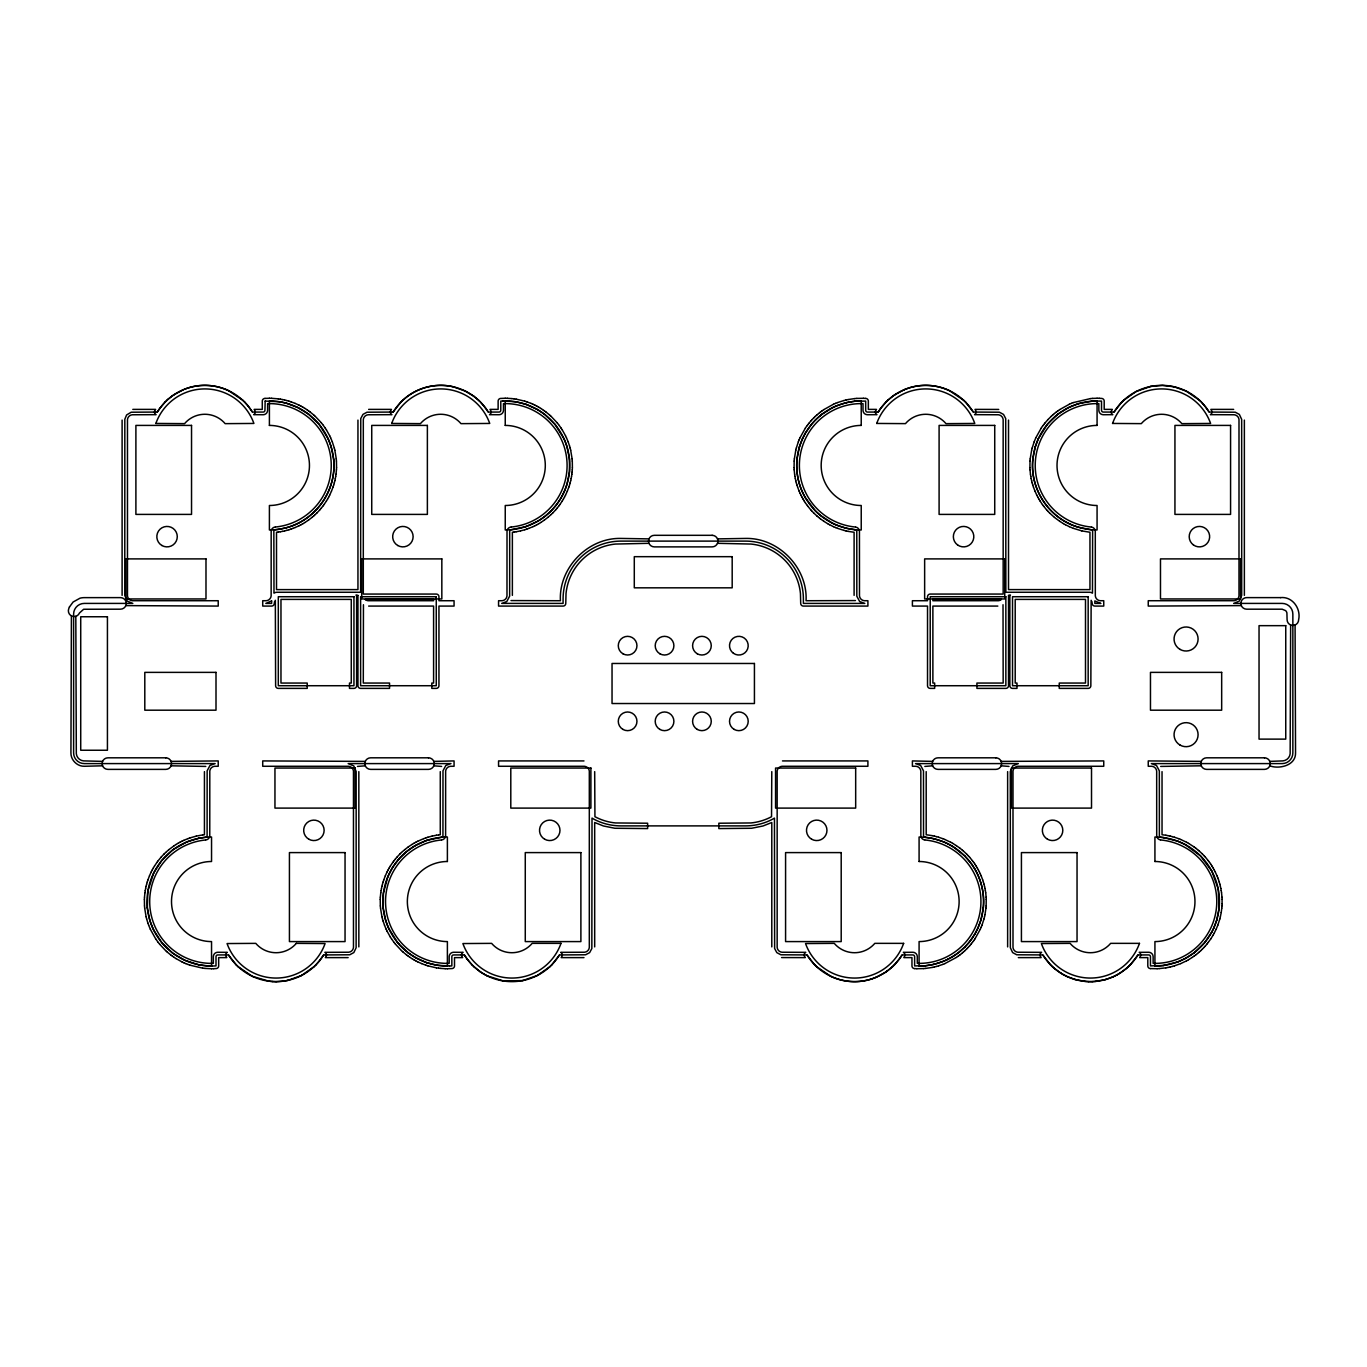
<?xml version="1.0" encoding="UTF-8"?>
<svg xmlns="http://www.w3.org/2000/svg" width="1367" height="1367" viewBox="0 0 1367 1367"><rect width="100%" height="100%" fill="white"/><g stroke="black" fill="none" stroke-linecap="round" stroke-linejoin="round"><path stroke-width="1.5" d="M144.389 899.401L144.492 905.877M336.555 467.599L336.453 461.123M380.231 899.401L380.334 905.877M572.397 467.599L572.295 461.123M1222.081 903.69L1222.081 899.401M144.389 899.281L144.492 897.213M336.453 469.787L336.555 467.719M380.231 899.281L380.334 897.213M572.295 469.787L572.397 467.719M794.176 461.123L794.073 467.599M986.137 905.877L986.239 899.401M1008.521 595.551L1008.521 685.721A2.666 2.666 0 0 1 1005.856 688.387L976.927 688.387L976.927 683.056L1003.173 683.056L1003.019 604.727M1030.017 461.123L1029.915 467.599M1221.978 905.877L1222.081 903.792M144.509 897.094L144.919 892.822M336.436 469.906L336.026 474.178M380.351 897.094L380.761 892.822M572.124 471.991L572.277 469.906M794.193 461.004L794.347 458.936M797.012 459.141C795.697 472.452 798.636 486.139 805.351 497.708M983.283 907.859C984.616 894.548 981.66 880.861 974.961 869.292M985.949 908.064L986.12 905.996M1030.034 461.004L1030.205 458.936M1032.854 459.141C1029.385 488.873 1049.548 519.033 1078.324 527.201M1219.125 907.859L1218.202 888.977L1211.828 871.138M1221.79 908.064L1221.961 905.996M571.867 474.178L572.107 472.093M794.364 458.816L795.782 450.256M797.012 459.124L799.473 446.736M1030.205 458.816L1031.624 450.256M1032.854 459.124L1035.315 446.736M983.283 907.876L980.822 920.264M985.949 908.184L984.992 914.591M1219.125 907.876L1216.664 920.264M1221.79 908.184L1221.227 912.438M144.936 892.719L145.244 890.652M335.701 476.348L336.009 474.281M380.778 892.719L381.085 890.652M571.543 476.348L571.85 474.281M145.261 890.532L145.637 888.499M335.308 478.501L335.684 476.468M381.103 890.532L381.478 888.499M571.15 478.501L571.526 476.468M1221.209 912.541L1220.372 916.744M145.654 888.379L146.098 886.346M334.847 480.654L335.291 478.621M381.496 888.379L381.94 886.346M570.688 480.654L571.133 478.621M984.53 916.744L984.975 914.711M146.132 886.226L146.628 884.21M334.317 482.79L334.83 480.774M381.974 886.226L382.47 884.21M570.159 482.79L570.671 480.774M795.799 450.136L796.312 448.12M1031.641 450.136L1032.153 448.12M984.001 918.88L984.496 916.864M1219.842 918.88L1220.338 916.864M146.662 884.09L147.243 882.091M333.719 484.909L334.283 482.91M382.504 884.09L383.085 882.091M566.997 484.174L569.458 471.803L569.458 459.141M569.561 484.909L570.124 482.91M796.346 448.017L798.328 441.849M1032.188 448.017L1034.17 441.849M983.967 918.983L981.984 925.151M1219.808 918.983L1217.826 925.151M147.26 881.988L147.909 880.006M333.035 486.994L333.685 485.012M383.119 881.988L383.751 880.006M566.348 486.191L566.98 484.208M568.894 486.994L569.526 485.012M799.49 446.719L802.446 438.841M1035.332 446.719L1038.288 438.841M980.822 920.281L977.849 928.159M1216.664 920.281L1213.691 928.159M147.944 879.887L149.447 875.888M333.001 487.113L331.498 491.112M383.785 879.887L385.289 875.888M566.331 486.208L564.861 490.138M568.843 487.113L567.339 491.112M387.784 876.862L383.426 893.112L383.187 907.859M798.362 441.729L799.131 439.798M1034.204 441.729L1035.844 437.782M981.181 927.202L981.95 925.271M1217.792 925.271L1216.152 929.218M149.499 875.769L151.259 871.873M331.446 491.231L329.686 495.127M385.34 875.769L387.1 871.873M387.784 876.845L392.585 867.481L398.874 859.006M564.844 490.155C559.479 503.176 549.722 514.317 537.521 521.323M567.288 491.231L565.528 495.127M799.182 439.696L800.003 437.782M980.31 929.218L981.13 927.304M125.832 605.615L218.224 606.077L218.224 600.728L132.257 600.711A5.331 5.331 0 0 1 127.473 595.909L127.473 419.549A5.331 5.331 0 0 1 132.257 414.765L156.094 414.662A2.888 2.888 0 0 1 154.915 410.527L155.633 409.382L132.804 409.382M102.576 761.385L83.507 760.889A8.014 8.014 0 0 1 76.313 753.695L75.817 616.329M171.114 765.81L205.785 766.426M275.331 600.267L275.621 685.721A2.666 2.666 0 0 0 278.304 688.387L307.216 688.387L307.216 683.056L280.97 683.056L280.97 599.395L351.268 599.395L351.268 683.056L349.491 683.056L349.491 688.387L353.95 688.387A2.666 2.666 0 0 0 356.616 685.721L356.616 596.73A2.666 2.666 0 0 0 356.018 595.038L357.949 595.363M153.668 873.017L147.892 891.011L147.346 907.859M365.297 761.385L262.72 760.923L262.72 766.272L348.688 766.289A5.331 5.331 0 0 1 353.472 771.091L353.472 947.451A5.331 5.331 0 0 1 348.688 952.235L324.868 952.338A2.888 2.888 0 0 1 326.047 956.473L325.329 957.618L348.141 957.618M433.817 765.81L441.626 766.426M648.966 538.888L620.943 538.427C587.93 537.59 558.659 567.783 560.419 600.728L511.019 600.574M717.504 543.314L750.944 544.049A55.176 55.176 0 0 1 800.447 593.551L800.703 603.411A2.666 2.666 0 0 0 803.386 606.077L867.908 606.077L867.908 600.728L864.269 600.711A5.331 5.331 0 0 1 859.484 595.909L859.45 531.455A4.443 4.443 0 0 0 855.674 527.064M800.054 437.679L805.334 428.179M802.463 438.807L805.351 433.202M1035.896 437.679L1041.176 428.179M1038.305 438.807L1047.19 424.539M932.653 761.385L912.404 760.923L912.404 766.272L916.044 766.289A5.331 5.331 0 0 1 920.828 771.091L920.862 835.664A4.443 4.443 0 0 0 924.639 839.936M1001.174 765.81L1008.983 766.426M977.849 928.193L974.961 933.798M980.259 929.321L974.979 938.821M1201.268 761.385L1148.246 760.923L1148.246 766.272L1151.885 766.289A5.331 5.331 0 0 1 1156.67 771.091L1156.704 835.664A4.443 4.443 0 0 0 1160.48 839.936M1269.806 765.81C1278.504 769.296 1295.899 765.913 1295.54 752.909L1295.079 624.992M1213.691 928.193L1211.828 931.952M1216.1 929.321L1214.204 933.165M328.678 497.075L329.635 495.23M151.31 871.77L152.267 869.925M153.685 873L161.665 860.629L172.259 850.359M564.52 497.075L565.477 495.23M387.151 871.77L388.108 869.925M327.619 499.006L328.627 497.178M152.318 869.822L153.326 867.994M563.46 499.006L564.468 497.178M388.16 869.822L389.168 867.994M1211.811 931.969L1204.805 942.461M1213.144 935.096L1214.152 933.268M326.491 500.886L327.567 499.109M153.394 867.891L154.454 866.114M562.333 500.886L563.409 499.109M389.236 867.891L390.296 866.114M805.351 433.185L811.349 424.539M974.944 933.815L971.527 939.112M1213.076 935.182L1210.82 938.821M326.423 500.988L324.047 504.543M154.522 866.012L156.897 862.457M562.264 500.988L559.889 504.543M390.364 866.012L392.739 862.457M805.385 428.076L806.581 426.367M1041.244 428.076L1042.423 426.367M973.731 940.633L974.91 938.924M1210.752 938.924L1208.257 942.393M159.666 408.596L157.889 411.228A1.777 1.777 0 0 1 156.385 412.065L131.181 412.219L126.618 414.953L124.824 419.242L124.773 595.414L127.165 601.087L132.804 603.411L84.293 603.411A10.68 10.68 0 0 0 73.613 614.091L73.613 752.909A10.68 10.68 0 0 0 84.293 763.589L215.132 763.589L209.988 765.452L207.152 770.783L207.101 835.545A1.777 1.777 0 0 1 205.46 837.305L198.984 838.261M880.536 408.596L878.759 411.228A1.777 1.777 0 0 1 877.255 412.065L867.464 412.065A1.777 1.777 0 0 1 865.687 410.271L865.67 401.095L854.922 401.249M899.776 958.404L901.554 955.772A1.777 1.777 0 0 1 903.057 954.935L912.848 954.935A1.777 1.777 0 0 1 914.626 956.729L914.626 965.905L925.391 965.751M159.666 408.579L164.894 402.308M880.536 408.579L885.782 402.308M899.759 958.421L894.531 964.692M322.749 506.32L323.979 504.645M274.613 601.463L274.289 603.411A2.666 2.666 0 0 1 271.623 606.077L262.72 606.077L262.72 600.728L266.36 600.711A5.331 5.331 0 0 0 271.144 595.909L271.179 531.336A4.443 4.443 0 0 1 275.126 527.047M156.966 862.355L158.213 860.68M558.59 506.32L559.821 504.645M392.807 862.355L394.055 860.68M806.65 426.265L807.88 424.607M1042.491 426.265L1043.722 424.607M971.51 939.146L968.964 942.461M972.415 942.393L973.663 940.735M319.639 960.591L323.073 955.772A1.777 1.777 0 0 1 324.577 954.935L349.764 954.781L353.848 952.56L356.121 947.758L356.172 771.586L353.797 765.913L348.175 763.606L450.973 763.589L445.847 765.452L442.993 770.783L442.942 835.545A1.777 1.777 0 0 1 441.302 837.305L426.675 840.432M321.382 508.046L322.663 506.405M158.282 860.595L160.998 857.28M557.223 508.046L558.505 506.405M394.123 860.595L395.422 858.954M807.965 424.505L809.247 422.881M1043.807 424.505L1045.089 422.881M971.048 944.119L972.347 942.495M1206.89 944.119L1208.189 942.495M319.639 960.608L316.05 964.692M319.946 509.72L321.296 508.131M555.805 509.72L557.138 508.131M395.49 858.869L396.84 857.28M809.332 422.779L810.665 421.19M811.366 424.505L815.586 419.84M1045.174 422.779L1047.993 419.566M1047.207 424.505L1057.785 414.269M968.947 942.495L964.709 947.16M969.63 945.81L970.98 944.221M1204.788 942.495L1194.211 952.731M1205.472 945.81L1206.822 944.221M319.878 509.806L316.956 512.933M161.067 857.194L164.006 854.067M555.72 509.806L552.798 512.933M396.908 857.194L399.848 854.067M398.891 858.989L406.443 851.675L415.124 845.677M810.751 421.104L812.152 419.566M968.161 947.434L969.562 945.896M1204.002 947.434L1205.404 945.896M400.736 402.308L393.73 411.228A1.777 1.777 0 0 1 392.226 412.065L367.022 412.219L363.007 414.372L360.768 418.541L360.615 592.27L276.971 592.27A5.331 5.331 0 0 0 273.998 593.175L273.844 531.455A1.777 1.777 0 0 1 275.485 529.695L279.893 529.114M551.892 964.692L558.915 955.772A1.777 1.777 0 0 1 560.419 954.935L585.606 954.781L589.638 952.628L591.843 948.544L592.014 818.081L593.671 819.072A57.841 57.841 0 0 0 620.943 825.89L745.528 825.89A57.841 57.841 0 0 0 772.799 819.072L774.457 818.081L774.628 948.544L776.832 952.628L780.865 954.781L806.052 954.935A1.777 1.777 0 0 1 807.555 955.772L814.578 964.692M1121.623 402.308L1114.601 411.228A1.777 1.777 0 0 1 1113.097 412.065L1103.306 412.065A1.777 1.777 0 0 1 1101.529 410.271L1101.512 401.095L1092.865 401.078M1130.372 964.692L1137.395 955.772A1.777 1.777 0 0 1 1138.899 954.935L1148.69 954.935A1.777 1.777 0 0 1 1150.467 956.729L1150.467 965.905L1163.334 965.512M812.22 419.481L813.673 417.994M1048.062 419.481L1051.103 416.457M966.623 949.006L968.075 947.519M1202.464 949.006L1203.917 947.519M164.911 402.291L166.842 400.394M400.753 402.291L402.684 400.394M316.033 964.709L314.102 966.606M885.782 402.291L887.73 400.394M551.875 964.709L549.944 966.606M1121.623 402.291L1123.571 400.394M894.514 964.709L892.583 966.606M1130.355 964.709L1128.424 966.606M315.367 514.453L316.871 513.018M164.074 853.982L165.578 852.547M551.209 514.453L552.712 513.018M813.758 417.909L815.262 416.457M815.621 419.823L820.285 415.585M399.916 853.982L401.42 852.547M964.692 947.177L958.37 952.731M965.051 950.543L966.554 949.091M1200.892 950.543L1202.396 949.091M166.859 400.377L168.192 399.164M402.701 400.377C415.927 387.801 435.595 382.538 453.348 386.81M887.73 400.377L893.352 395.781M314.085 966.623L301.492 975.491M1123.571 400.377L1136.182 391.509L1150.741 386.434M549.927 966.623L537.334 975.491L522.775 980.566M892.566 966.623L886.961 971.219M1128.407 966.623L1126.391 968.434M313.744 515.94L315.281 514.539M165.663 852.461L168.876 849.642M551.123 514.539L547.911 517.358M815.347 416.371L816.885 414.97M401.505 852.461L404.717 849.642M1051.189 416.371L1052.727 414.97M963.427 952.03L964.965 950.629M1199.269 952.03L1200.807 950.629M168.209 399.164L172.464 395.781M312.069 517.358L313.658 516.008M816.97 414.902L818.56 413.552M1052.812 414.902L1054.401 413.552M961.753 953.448L963.342 952.098M1197.595 953.448L1199.184 952.098M1126.374 968.434L1119.778 973.253M311.984 517.427L308.583 520.041M547.825 517.427L544.425 520.041M168.961 849.573L174.173 845.712M818.645 413.483L820.285 412.185M820.303 415.568L821.943 414.269M404.82 849.573L408.203 846.959M1054.487 413.483L1056.127 412.185M960.027 954.815L961.65 953.517M1195.869 954.815L1197.509 953.517M172.276 850.342L173.951 849.112M820.371 412.116L822.045 410.869M821.96 414.252L832.674 407.588M1056.213 412.116L1057.887 410.869M1057.802 414.252L1068.516 407.588L1078.324 403.709M958.352 952.748L953.158 956.336M958.267 956.131L959.942 954.884M1194.194 952.748L1185.343 958.438M1194.109 956.131L1195.783 954.884M172.481 395.764L173.968 394.738M893.352 395.764L894.838 394.738M886.944 971.236L885.457 972.262M308.498 520.109L304.926 522.484M544.339 520.109L540.768 522.484M173.985 849.095L186.852 841.935L198.95 838.261M822.131 410.801L823.857 409.622M408.306 846.891L411.86 844.516M1057.973 410.801L1059.698 409.622M956.456 957.378L958.164 956.199M1192.297 957.378L1194.006 956.199M173.985 394.738L183.588 389.595M894.855 394.738L904.458 389.595M885.457 972.262L875.854 977.405M823.942 409.553L833.443 404.273M174.275 845.643L176.018 844.516M1059.784 409.553L1069.284 404.273M956.353 957.447L944.836 963.598M1192.195 957.447L1188.572 959.702M1119.761 973.253L1117.42 974.637M303.047 523.612L304.824 522.553M538.888 523.612L540.666 522.553M176.121 844.447L177.898 843.388M411.963 844.447L413.74 843.388M953.141 956.336L947.621 959.412M301.116 524.689L302.944 523.681M537.487 521.34L525.987 526.551M536.975 524.689L538.786 523.681M178 843.319L179.829 842.311M413.842 843.319L415.671 842.311M415.141 845.66L426.641 840.449M1186.641 960.779L1188.47 959.754M1117.403 974.637L1113.353 976.687M299.168 525.697L301.013 524.74M535.01 525.697L536.872 524.74M179.931 842.26L181.777 841.303M415.773 842.26L417.618 841.303M1185.326 958.455L1177.653 961.924M1186.539 960.83L1180.695 963.598M301.475 975.491L287.822 980.378M299.065 525.748L295.169 527.508M533.027 526.637L534.907 525.748M832.708 407.588L836.519 405.845M181.879 841.252L183.759 840.363M417.721 841.252L423.667 838.672M947.604 959.412L943.777 961.155M1113.353 976.687L1105.681 979.507M532.925 526.688L528.961 528.328M833.545 404.222L835.459 403.402M1069.387 404.222L1071.301 403.402M183.879 840.312L187.826 838.672M904.476 389.595L908.73 388.023M875.837 977.405L871.582 978.977M293.119 528.328L295.05 527.559M835.562 403.35L837.51 402.599M836.553 405.845L846.566 402.616M1071.42 403.35L1073.351 402.599M943.76 961.155L933.746 964.384M942.803 964.401L944.734 963.65M1180.575 963.65L1174.475 965.82M184.442 389.253L186.989 388.313M291.051 529.063L293.016 528.363M837.612 402.547L843.781 400.565M526.893 529.063L528.858 528.363M1073.454 402.547L1090.422 398.6M187.928 838.637L189.893 837.937M423.787 838.637L425.735 837.937M942.683 964.453L938.633 965.82M1177.636 961.941L1163.351 965.512M288.967 529.747L290.949 529.097M525.97 526.568L511.326 529.695A1.777 1.777 0 0 0 509.686 531.455L509.652 596.132L506.798 601.548L501.706 603.394L563.084 603.411L563.084 598.951A57.841 57.841 0 0 1 620.943 541.11L745.528 541.11A57.841 57.841 0 0 1 803.386 598.951L803.386 603.411L864.815 603.411L859.672 601.548L856.819 596.217L856.784 531.455A1.777 1.777 0 0 0 855.144 529.695L854.922 529.678M524.808 529.747L526.791 529.097M190.013 837.903L196.233 836.126M425.855 837.903L427.837 837.253M187.86 388.023C201.154 383.7 216.037 384.691 228.648 390.689M908.747 388.023C922.024 383.7 936.925 384.691 949.535 390.689M871.565 978.977C858.288 983.3 843.388 982.309 830.777 976.311M286.113 527.782C315.88 520.417 337.205 489.608 333.616 459.141M286.848 530.345L288.847 529.781M524.689 529.781L520.554 530.874M1078.358 403.709L1092.831 401.078M427.939 837.219L432.075 836.126M936.532 966.435L938.531 965.854M1172.373 966.435L1174.373 965.854M1105.664 979.507L1095.856 981.369M286.079 527.782L279.927 529.114M284.712 530.874L286.728 530.379M843.9 400.531L845.917 400.035M934.396 966.965L936.412 966.469M1170.237 966.965L1172.254 966.469M846.036 400.001L848.07 399.574M846.6 402.616L854.888 401.249M282.559 531.353L284.592 530.909M520.434 530.909L516.248 531.746M196.352 836.091L202.726 834.929M432.194 836.091L436.398 835.254M933.712 964.384L925.408 965.751M932.243 967.426L934.276 966.999M1168.084 967.426L1170.118 966.999M287.805 980.395L283.345 981.164M1150.758 386.434L1162.497 385.374L1174.219 386.81M522.758 980.566L503.757 981.045M848.172 399.54L854.58 398.6M280.406 531.746L282.456 531.37M932.123 967.46L925.715 968.4M1165.914 967.836L1167.965 967.46M278.219 532.071L280.286 531.763M514.077 532.071L516.128 531.763M436.5 835.237L438.568 834.929M1165.812 967.853L1159.37 968.588M265.164 401.078L264.942 410.271A1.777 1.777 0 0 1 263.165 412.065L253.373 412.065A1.777 1.777 0 0 1 251.87 411.228L247.871 405.709M283.328 981.164L276.083 981.643M278.116 532.088L276.51 532.259L276.51 589.621L357.949 589.604L357.949 420.096M513.958 532.088L512.369 532.259L512.369 595.363M202.846 834.912L204.435 834.741L204.435 771.637M438.687 834.912L440.277 834.741L440.277 771.637M264.942 398.412L264.651 398.446A2.666 2.666 0 0 0 262.276 400.958L262.276 409.382L254.125 409.382L254.843 410.527A2.888 2.888 0 0 1 253.664 414.662L263.301 414.731A4.443 4.443 0 0 0 267.607 410.408L267.624 403.641L269.402 403.607A61.857 61.857 0 0 1 331.173 462.422A61.857 61.857 0 0 1 275.468 527.013M1095.838 981.369L1092.216 981.609M854.7 398.583L856.784 398.412M1090.541 398.583L1092.626 398.412M923.528 968.588L925.613 968.417M265.061 398.412L269.333 398.258M265.198 401.078L279.893 401.795M503.107 400.975L500.8 401.095L500.783 410.271A1.777 1.777 0 0 1 499.006 412.065L489.215 412.065A1.777 1.777 0 0 1 487.711 411.228L485.405 407.862M856.887 398.412L863.363 398.293M1092.729 398.412L1097.017 398.258M213.799 968.69L216.345 968.554A2.666 2.666 0 0 0 218.669 966.042L218.669 957.618L226.819 957.618L226.102 956.473A2.888 2.888 0 0 1 227.281 952.338L217.643 952.269A4.443 4.443 0 0 0 213.337 956.592L213.337 963.359L211.543 963.393A61.857 61.857 0 0 1 149.772 904.578A61.857 61.857 0 0 1 205.494 839.987M449.521 966.025L451.845 965.905L451.845 956.729A1.777 1.777 0 0 1 453.622 954.935L463.413 954.935A1.777 1.777 0 0 1 464.917 955.772L467.241 959.138M923.409 968.588L916.932 968.707M1157.183 968.69L1159.25 968.588M1092.216 981.609L1088.576 981.609M505.175 398.258L500.493 398.446A2.666 2.666 0 0 0 498.135 400.958L498.118 409.382L489.967 409.382L490.685 410.527A2.888 2.888 0 0 1 489.506 414.662L499.143 414.731A4.443 4.443 0 0 0 503.466 410.408L503.466 403.641L505.243 403.607A61.857 61.857 0 0 1 567.015 462.422A61.857 61.857 0 0 1 511.309 527.013M503.141 400.975L515.735 401.795L525.97 404.359M211.56 966.059L216.003 965.905L216.003 956.729A1.777 1.777 0 0 1 217.78 954.935L227.571 954.935A1.777 1.777 0 0 1 229.075 955.772L236.098 964.692M211.612 968.742L213.696 968.707M449.487 966.025L436.893 965.205L426.675 962.641M447.453 968.742L452.187 968.554A2.666 2.666 0 0 0 454.51 966.042L454.51 957.618L462.661 957.618L461.943 956.473A2.888 2.888 0 0 1 463.123 952.338L453.485 952.269A4.443 4.443 0 0 0 449.179 956.592L449.179 963.359L447.385 963.393A61.857 61.857 0 0 1 385.614 904.578A61.857 61.857 0 0 1 441.336 839.987M1157.063 968.707L1150.587 968.588M368.646 409.382L391.475 409.382L390.757 410.527A2.888 2.888 0 0 0 391.936 414.662L368.099 414.765A5.331 5.331 0 0 0 363.314 419.549L363.297 594.064L436.261 594.064A2.666 2.666 0 0 1 438.944 596.73L438.944 600.728L454.066 600.728L454.066 606.077L438.944 606.077L438.944 685.721A2.666 2.666 0 0 1 436.261 688.387L431.818 688.387L431.818 683.056L433.595 683.056L433.595 606.077L368.646 606.077M1233.666 409.382L1210.837 409.382L1211.555 410.527A2.888 2.888 0 0 1 1210.376 414.662L1234.213 414.765A5.331 5.331 0 0 1 1238.998 419.549L1238.998 595.909A5.331 5.331 0 0 1 1234.213 600.711L1148.246 600.728L1148.246 606.077L1241.321 605.615M997.825 606.077L932.875 606.077L932.875 683.056L934.652 683.056L934.652 688.387L930.209 688.387A2.666 2.666 0 0 1 927.527 685.721L927.527 606.077L912.404 606.077L912.404 600.728L927.527 600.728L927.527 596.73A2.666 2.666 0 0 1 930.209 594.064L1003.173 594.064L1003.156 419.549A5.331 5.331 0 0 0 998.371 414.765L974.534 414.662A2.888 2.888 0 0 0 975.713 410.527L974.996 409.382L998.713 409.434M583.982 760.923L498.562 760.923L498.562 766.272L584.529 766.289A5.331 5.331 0 0 1 589.314 771.091L589.314 947.451A5.331 5.331 0 0 1 584.529 952.235L560.709 952.338A2.888 2.888 0 0 1 561.888 956.473L561.171 957.618L583.982 957.618M782.488 760.923L867.908 760.923L867.908 766.272L781.941 766.289A5.331 5.331 0 0 0 777.157 771.091L777.157 947.451A5.331 5.331 0 0 0 781.941 952.235L805.761 952.338A2.888 2.888 0 0 0 804.582 956.473L805.3 957.618L781.599 957.566M296.366 943.367L325.09 943.555A52.066 52.066 0 0 1 227.059 943.555L255.783 943.367A26.639 26.639 0 0 0 296.331 943.35M1018.33 957.618L1041.141 957.618L1040.424 956.473A2.888 2.888 0 0 1 1041.603 952.338L1017.783 952.235A5.331 5.331 0 0 1 1012.998 947.451L1012.998 771.091A5.331 5.331 0 0 1 1017.783 766.289L1103.75 766.272L1103.75 760.923L1001.174 761.385M276.066 981.643L272.443 981.523M1097.137 398.258L1099.205 398.293M505.294 398.258L507.379 398.293M269.453 398.258L271.537 398.293M445.249 968.707L447.334 968.742M209.459 966.025L211.543 966.059L211.543 941.59A40.053 40.053 0 0 1 171.507 901.537A40.053 40.053 0 0 1 211.543 861.5L211.543 837.014A64.522 64.522 0 0 0 147.021 901.537A64.522 64.522 0 0 0 211.543 966.059M211.492 968.742L205.016 968.417M1088.576 981.609L1084.954 981.369M1099.324 398.31L1101.87 398.446A2.666 2.666 0 0 1 1104.194 400.958L1104.194 409.382L1112.345 409.382L1111.627 410.527A2.888 2.888 0 0 0 1112.806 414.662L1103.306 414.731A4.443 4.443 0 0 1 1098.863 410.408L1098.846 403.641L1097.069 403.607A61.857 61.857 0 0 0 1035.297 462.422A61.857 61.857 0 0 0 1091.003 527.013M863.483 398.31L865.567 398.412M507.499 398.31L511.771 398.583M271.657 398.31L278.116 398.839M914.745 968.588L916.813 968.69M445.129 968.69L440.858 968.417M209.424 966.025L198.984 964.829M272.426 981.523L268.821 981.164M865.687 398.412L866.029 398.446A2.666 2.666 0 0 1 868.335 400.958L868.353 409.382L876.503 409.382L875.786 410.527A2.888 2.888 0 0 0 876.965 414.662L867.464 414.731A4.443 4.443 0 0 1 863.004 410.408L863.004 403.641L861.227 403.607A61.857 61.857 0 0 0 799.456 462.422A61.857 61.857 0 0 0 855.161 527.013M925.391 837.322L925.169 837.305A1.777 1.777 0 0 1 923.528 835.545L923.494 770.868L920.623 765.452L915.531 763.606L1018.33 763.589L1012.674 765.913L1010.298 771.586L1010.35 947.758L1012.622 952.56L1016.706 954.781L1041.893 954.935A1.777 1.777 0 0 1 1043.397 955.772L1050.42 964.692M1150.467 968.588L1150.296 968.571A2.666 2.666 0 0 1 1147.802 966.042L1147.802 957.618L1139.651 957.618L1140.368 956.473A2.888 2.888 0 0 0 1139.189 952.338L1148.827 952.269A4.443 4.443 0 0 1 1153.133 956.592L1153.133 963.359L1154.927 963.393A61.857 61.857 0 0 0 1216.698 904.578A61.857 61.857 0 0 0 1160.976 839.987M914.626 968.588L914.284 968.554A2.666 2.666 0 0 1 911.96 966.042L911.96 957.618L903.809 957.618L904.527 956.473A2.888 2.888 0 0 0 903.348 952.338L912.985 952.269A4.443 4.443 0 0 1 917.291 956.592L917.291 963.359L919.085 963.393A61.857 61.857 0 0 0 980.857 904.578A61.857 61.857 0 0 0 925.134 839.987M1084.937 981.369L1075.128 979.507M511.89 398.6L513.958 398.839M854.888 529.661L846.6 528.294M1163.334 837.578L1161.01 837.305A1.777 1.777 0 0 1 1159.37 835.545L1159.336 770.868L1156.482 765.452L1151.339 763.589L1282.178 763.589A10.68 10.68 0 0 0 1292.857 752.909L1292.857 614.091A10.68 10.68 0 0 0 1282.178 603.411L1233.666 603.411L1239.305 601.087L1241.697 595.414L1241.663 419.327L1239.373 414.44L1235.29 412.219L1210.085 412.065A1.777 1.777 0 0 1 1208.582 411.228L1206.275 407.862M925.408 837.339L933.712 838.706M438.687 968.161L440.755 968.4M202.846 968.161L204.913 968.4M268.803 981.164L252.297 976.311L238.063 966.623M514.077 398.839L516.128 399.147M278.219 398.839L280.286 399.147M1165.812 835.237L1162.035 834.741L1162.035 771.637M1163.351 837.578L1177.636 841.149M436.5 967.853L438.568 968.161M202.726 968.161L190.013 965.187M503.74 981.045L487.318 975.901M516.248 399.164L524.689 401.146M280.406 399.164L282.456 399.54M279.927 401.795L286.079 403.128M848.172 531.37L854.102 532.259L854.102 595.363M1165.914 835.254L1167.965 835.63M932.123 835.63L926.194 834.741L926.194 771.637M436.398 967.836L427.939 965.854M1081.878 530.909L1089.96 532.259L1089.96 589.621L1008.521 589.604L1008.521 420.096M282.559 399.574L284.592 400.001M846.036 530.909L848.07 531.353M1168.084 835.647L1170.118 836.091M932.243 835.647L934.276 836.091M198.95 964.829L184.938 960.317L173.985 953.995M1174.236 386.81L1186.197 391.099M453.348 386.81L465.31 391.099M1081.758 530.874L1073.454 528.363M846.566 528.294L836.553 525.082M843.9 530.379L845.917 530.874M284.712 400.035L286.728 400.531M1170.237 836.126L1172.254 836.621M934.396 836.126L936.412 836.621M933.746 838.706L943.76 841.918M1078.358 527.201L1090.986 529.695A1.777 1.777 0 0 1 1092.626 531.455L1092.472 593.175A5.331 5.331 0 0 0 1089.499 592.27L1005.856 592.27L1005.702 418.541L1003.532 414.44L999.448 412.219L974.244 412.065A1.777 1.777 0 0 1 972.74 411.228L965.734 402.308M843.781 530.345L837.612 528.363M286.848 400.565L288.847 401.146M286.113 403.128L297.921 407.588L308.669 414.252M1172.373 836.655L1174.373 837.219M936.532 836.655L938.531 837.219M1075.111 979.507L1067.439 976.687M524.808 401.18L526.791 401.813M288.967 401.18L290.949 401.813M1174.475 837.253L1178.542 838.637M938.633 837.253L942.683 838.637M425.855 965.187L427.837 965.82M526.893 401.847L530.909 403.35M525.987 404.359L537.487 409.57M291.051 401.847L295.05 403.35M426.641 962.641L415.141 957.43M425.735 965.153L421.737 963.65M187.928 964.453L189.893 965.153M1073.351 528.328L1069.387 526.688M835.562 527.559L837.51 528.328M1178.644 838.672L1180.575 839.441M1177.653 841.166L1185.326 844.635M942.803 838.672L944.734 839.441M185.895 963.65L187.826 964.401M836.519 525.065L832.708 523.339M833.545 526.688L835.459 527.508M531.011 403.402L532.925 404.222M295.169 403.402L299.065 405.162M1180.695 839.492L1186.539 842.26M944.836 839.492L950.697 842.26M943.777 841.935L947.604 843.661M421.634 963.598L417.721 961.838M183.879 962.778L185.775 963.598M1067.439 976.687L1063.389 974.637M1290.653 624.992L1290.158 753.695A8.014 8.014 0 0 1 1282.964 760.889L1269.806 761.385M1069.284 526.637L1065.457 524.74M833.443 526.637L829.598 524.74M533.027 404.273L534.907 405.162M181.879 961.838L183.759 962.727M949.535 390.706L963.769 400.377M228.665 390.706L242.899 400.377M830.76 976.294L816.543 966.623M1186.197 391.099L1199.611 400.377M465.327 391.099L473.853 396.293M487.301 975.901L484.106 974.193M832.674 523.322L820.303 515.342M535.01 405.213L536.872 406.17M299.168 405.213L301.013 406.17M947.621 843.678L953.141 846.737M415.773 960.83L417.618 961.787M181.777 961.787L176.121 958.626M1063.526 523.681L1065.354 524.689M827.684 523.681L829.496 524.689M536.975 406.221L538.786 407.246M1186.641 842.311L1188.47 843.319M1185.343 844.652L1200.534 855.913L1211.811 871.121M301.116 406.221L302.944 407.246M950.8 842.311L952.628 843.319M413.842 959.754L415.671 960.779M1063.372 974.637L1061.031 973.253M484.106 974.193L480.261 971.766M1063.423 523.612L1059.784 521.357M827.582 523.612L823.942 521.357M538.888 407.298L540.666 408.374M537.521 409.587L544.51 414.252M1188.572 843.388L1194.006 846.891M303.047 407.298L304.824 408.374M952.731 843.388L956.353 845.643M363.451 604.727L363.297 683.056L389.544 683.056L389.544 688.387L360.615 688.387A2.666 2.666 0 0 1 357.949 685.721L357.949 595.551M415.124 957.413L408.118 952.748M411.963 958.626L413.74 959.702M71.409 615.885L70.93 752.909C70.759 760.052 77.15 766.443 84.293 766.272L102.576 765.81M1061.014 973.253L1054.418 968.434M540.768 408.425L542.528 409.553M304.926 408.425L306.686 409.553M953.158 846.754L964.692 855.913M410.117 957.447L411.86 958.575M174.275 957.447L176.018 958.575M1059.698 521.288L1054.487 517.427M823.857 521.288L820.371 518.794M542.614 409.622L544.339 410.801M956.456 845.712L959.942 848.206M306.772 409.622L308.498 410.801M408.306 956.199L410.015 957.378M172.464 956.199L174.173 957.378M480.261 971.749L473.905 966.623M1194.109 846.959L1195.783 848.206M544.425 410.869L546.099 412.116M308.583 410.869L310.258 412.116M406.529 954.884L408.203 956.131M172.276 952.748L173.951 953.978M170.687 954.884L172.362 956.131M473.853 396.31L478.74 400.377M818.645 517.427L820.285 518.725M1195.869 848.275L1197.509 849.573M546.185 412.185L549.5 414.902M544.527 414.269L555.105 424.505M960.027 848.275L961.65 849.573M310.343 412.185L313.658 414.902M308.686 414.269L319.263 424.505M408.101 952.731L398.891 944.101M406.443 954.815L403.128 952.098M172.259 952.731L161.682 942.495M170.602 954.815L167.287 952.098M1054.401 517.358L1049.6 513.018M820.285 515.325L815.621 511.087M816.97 516.008L818.56 517.358M1197.595 849.642L1199.184 850.992M961.753 849.642L963.342 850.992M1054.401 968.434L1052.385 966.623M1199.269 851.06L1202.396 853.982M816.885 515.94L813.758 513.018M549.585 414.97L551.123 416.371M963.427 851.06L966.554 853.982M313.744 414.97L315.281 416.371M401.505 950.629L403.043 952.03M165.663 950.629L167.201 952.03M1199.628 400.394L1200.927 401.642M963.786 400.394L965.717 402.291M478.74 400.394L480.039 401.642M1052.368 966.606L1050.437 964.709M242.899 400.394L244.847 402.291M816.526 966.606L814.595 964.709M473.888 966.606L471.957 964.709M238.046 966.606L236.115 964.709M551.209 416.457L557.138 422.779M315.367 416.457L321.296 422.779M401.42 950.543L395.49 944.221M165.578 950.543L159.649 944.221M1048.062 511.429L1049.514 512.933M1202.464 854.067L1203.917 855.571M815.586 511.07L805.351 497.725M812.22 511.429L813.673 512.933M966.623 854.067L968.075 855.571M964.709 855.93L971.51 863.944M1201.576 402.308L1206.275 407.844M480.688 402.308L485.388 407.844M244.847 402.308L247.871 405.691M471.94 964.692L467.241 959.156M1046.592 509.806L1047.993 511.343M1204.002 855.657L1205.404 857.194M810.751 509.806L812.152 511.343M968.161 855.657L969.562 857.194M1046.524 509.72L1043.807 506.405M1205.472 857.28L1208.189 860.595M810.665 509.72L807.965 506.405M969.63 857.28L972.347 860.595M397.524 942.495L398.874 944.067M557.223 422.881L558.505 424.505M555.122 424.539L564.007 438.807M321.382 422.881L322.663 424.505M319.28 424.539L328.165 438.807M397.507 942.461L388.621 928.193M394.123 942.495L395.422 944.119M161.665 942.461L153.685 930.09M158.282 942.495L159.58 944.119M1042.491 504.645L1043.722 506.32M1091.857 601.463L1092.182 603.411A2.666 2.666 0 0 0 1094.847 606.077L1103.75 606.077L1103.75 600.728L1100.11 600.711A5.331 5.331 0 0 1 1095.326 595.909L1095.292 531.455A4.443 4.443 0 0 0 1091.515 527.064M1208.257 860.68L1209.505 862.355M806.65 504.645L807.88 506.32M972.415 860.68L973.663 862.355M558.59 424.607L561.085 428.076M322.749 424.607L325.226 428.076M394.055 942.393L391.56 938.924M158.213 942.393L155.718 938.924M1042.423 504.543L1040.048 500.988M1209.573 862.457L1210.752 864.166M805.385 502.834L806.581 504.543M973.731 862.457L974.91 864.166M971.527 863.978L974.944 869.275M1210.82 864.269L1211.948 866.012M804.206 500.988L805.334 502.731M974.979 864.269L976.106 866.012M561.136 428.179L562.264 429.921M325.295 428.179L326.423 429.921M390.364 937.078L391.492 938.821M155.65 938.821L150.37 929.321M1038.903 499.109L1039.979 500.886M1160.686 766.426L1201.268 765.81M1212.016 866.114L1213.076 867.891M803.061 499.109L804.138 500.886M855.452 600.574L806.052 600.728C807.812 567.783 778.541 537.59 745.528 538.427L717.504 538.888M924.844 766.426L932.653 765.81M976.175 866.114L977.234 867.891M562.333 430.024L565.477 435.68M326.491 430.024L329.635 435.68M357.488 766.426L365.297 765.81M390.296 936.976L387.151 931.32M1037.843 497.178L1038.852 499.006M1213.144 867.994L1214.152 869.822M802.002 497.178L803.01 499.006M977.302 867.994L978.311 869.822M1036.835 495.23L1037.792 497.075M1214.204 869.925L1215.16 871.77M800.994 495.23L801.951 497.075M978.362 869.925L979.319 871.77M1091.139 600.267L1090.849 685.721A2.666 2.666 0 0 1 1088.166 688.387L1059.254 688.387L1059.254 683.056L1085.501 683.056L1085.501 599.395L1015.203 599.395L1015.203 683.056L1016.98 683.056L1016.98 688.387L1012.52 688.387A2.666 2.666 0 0 1 1009.854 685.721L1009.854 596.73A2.666 2.666 0 0 1 1010.452 595.038L1008.521 595.363M1215.212 871.873L1216.972 875.769M1036.784 495.127L1035.024 491.231M979.37 871.873L980.259 873.752M800.054 493.248L800.942 495.127M648.966 543.314L615.526 544.049A55.176 55.176 0 0 0 566.023 593.551L565.767 603.411A2.666 2.666 0 0 1 563.084 606.077L498.562 606.077L498.562 600.728L502.202 600.711A5.331 5.331 0 0 0 506.986 595.909L507.02 531.336A4.443 4.443 0 0 1 510.968 527.047M565.528 435.783L566.416 437.679M329.686 435.783L330.575 437.679M433.817 761.385L454.066 760.923L454.066 766.272L450.427 766.289A5.331 5.331 0 0 0 445.642 771.091L445.608 835.545A4.443 4.443 0 0 1 441.661 839.953M386.212 929.321L387.1 931.217M171.114 761.385L218.224 760.923L218.224 766.272L214.585 766.289A5.331 5.331 0 0 0 209.8 771.091L209.766 835.545A4.443 4.443 0 0 1 205.819 839.953M152.779 928.193L153.668 930.073M980.31 873.872L981.13 875.769M799.182 491.231L800.003 493.128M566.468 437.782L568.108 441.729M564.024 438.841L564.844 440.755M330.626 437.782L332.266 441.729M328.183 438.841L331.139 446.719M387.784 926.245L388.621 928.159M386.16 929.218L384.52 925.271M152.779 928.159L149.806 920.281M150.319 929.218L148.678 925.271M1217.023 875.888L1217.792 877.819M1034.973 491.112L1033.469 487.113M981.181 875.888L982.685 879.887M799.131 491.112L797.627 487.113M564.861 440.772L566.331 444.702M387.784 926.228L385.648 920.281M1217.826 877.922L1218.527 879.887M568.142 441.849L569.526 445.898M332.301 441.849L334.283 448.017M384.486 925.151L383.119 921.102M147.944 923.203L148.644 925.151M1218.561 880.006L1219.21 881.988M1032.786 485.012L1033.435 486.994M982.719 880.006L983.351 881.988M796.944 485.012L797.576 486.994M566.348 444.736L566.98 446.719M147.909 923.084L146.662 918.983M1219.227 882.091L1219.808 884.09M1032.188 482.91L1032.751 484.909M983.386 882.091L983.967 884.09M796.346 482.91L796.91 484.909M569.561 446.001L570.124 448.017M566.997 446.736L569.458 459.124M331.139 446.736L333.616 459.124M385.648 920.264L383.187 907.876M382.504 918.983L383.085 920.999M149.806 920.264L147.346 907.876M1219.842 884.21L1220.338 886.226M1031.641 480.774L1032.153 482.79M984.001 884.21L984.496 886.226M795.799 480.774L796.312 482.79M570.159 448.12L570.671 450.136M334.317 448.12L334.83 450.136M381.974 916.864L382.47 918.88M146.132 916.864L146.628 918.88M1220.372 886.346L1220.816 888.379M1031.179 478.621L1031.624 480.654M984.53 886.346L984.975 888.379M795.338 478.621L795.782 480.654M570.688 450.256L572.107 458.816M334.847 450.256L336.265 458.816M381.94 916.744L380.522 908.184M146.098 916.744L144.68 908.184M1220.834 888.499L1221.209 890.532M1030.786 476.468L1031.162 478.501M984.992 888.499L985.368 890.532M794.945 476.468L795.321 478.501M1221.227 890.652L1221.534 892.719M1030.462 474.281L1030.769 476.348M985.385 890.652L985.692 892.719M794.62 474.281L794.928 476.348M1221.551 892.822L1221.961 897.094M1030.445 474.178L1030.034 469.906M985.71 892.822L986.12 897.094M794.603 474.178L794.193 469.906M572.124 458.936L572.277 461.004M380.351 905.996L380.522 908.064M336.265 458.936L336.436 461.004M144.509 905.996L144.68 908.064M1221.978 897.213L1222.081 899.281M1029.915 467.719L1030.017 469.787M986.137 897.213L986.239 899.281M794.073 467.719L794.176 469.787M1244.363 420.096L1244.363 595.363M1007.633 771.637L1007.633 946.904M771.791 771.637L771.535 816.714A55.176 55.176 0 0 1 750.944 822.951L718.837 823.224L718.837 828.573L751.594 828.265L762.974 825.993L771.791 822.507L771.791 946.904M594.679 771.637L594.935 816.714A55.176 55.176 0 0 0 615.526 822.951L647.633 823.224L647.633 828.573L614.877 828.265L603.496 825.993L594.679 822.507L594.679 946.904M358.837 771.637L358.837 946.904M122.107 420.096L122.107 595.363M902.066 954.935A55.62 55.62 0 0 1 807.043 954.935M1137.908 954.935A55.62 55.62 0 0 1 1042.884 954.935M878.246 412.065A55.62 55.62 0 0 1 973.27 412.065M1114.088 412.065A55.62 55.62 0 0 1 1209.111 412.065M559.428 954.935A55.62 55.62 0 0 1 464.404 954.935M323.586 954.935A55.62 55.62 0 0 1 228.562 954.935M393.2 412.065A55.62 55.62 0 0 1 488.224 412.065M157.359 412.065A55.62 55.62 0 0 1 252.382 412.065M155.855 423.445L184.579 423.633A26.639 26.639 0 0 1 225.145 423.65L253.903 423.445A52.066 52.066 0 0 0 155.855 423.445M391.697 423.445L420.421 423.633A26.639 26.639 0 0 1 460.987 423.65L489.745 423.445A52.066 52.066 0 0 0 391.697 423.445M561 943.367L560.931 943.555A52.066 52.066 0 0 1 462.9 943.555L491.624 943.367A26.639 26.639 0 0 0 532.173 943.35L561 943.367M876.725 423.445L905.467 423.633A26.639 26.639 0 0 1 946.015 423.65L974.774 423.445A52.066 52.066 0 0 0 876.725 423.445M903.638 943.367L903.57 943.555A52.066 52.066 0 0 1 805.539 943.555L834.263 943.367A26.639 26.639 0 0 0 874.812 943.35L903.638 943.367M1112.567 423.445L1141.308 423.633A26.639 26.639 0 0 1 1181.857 423.65L1210.615 423.445A52.066 52.066 0 0 0 1112.567 423.445M1139.48 943.367L1139.412 943.555A52.066 52.066 0 0 1 1041.381 943.555L1070.105 943.367A26.639 26.639 0 0 0 1110.653 943.35L1139.48 943.367M69.444 606.982L68.794 608.571A5.793 5.793 0 0 0 71.921 616.124A5.793 5.793 0 0 0 79.474 612.997L83.643 609.255L120.484 609.186A5.793 5.793 0 0 0 126.277 603.411A5.793 5.793 0 0 0 120.484 597.618L84.19 597.635A17.617 17.617 0 0 0 79.987 598.199L73.117 602.01L69.444 606.982M271.623 600.916L265.813 603.411L271.623 603.411L271.623 600.916M1001.362 599.395L1001.225 599.515A5.331 5.331 0 0 1 998.371 600.711L932.875 600.728L932.875 599.395L1001.362 599.395M191.534 425.41L135.897 425.41L135.897 514.402L191.534 514.402L191.534 425.41M427.375 425.41L371.739 425.41L371.739 514.402L427.375 514.402L427.375 425.41M994.732 425.41L939.095 425.41L939.095 514.402L994.732 514.402L994.732 425.41M1230.573 425.41L1174.937 425.41L1174.937 514.402L1230.573 514.402L1230.573 425.41M712.156 535.317L654.315 535.317A5.793 5.793 0 0 0 648.522 541.11A5.793 5.793 0 0 0 654.315 546.885L712.156 546.885A5.793 5.793 0 0 0 717.948 541.11A5.793 5.793 0 0 0 712.156 535.317M732.182 556.677L634.288 556.677L634.288 587.827L732.182 587.827L732.182 556.677M205.99 558.898L125.884 558.898L125.884 598.951L205.99 598.951L205.99 558.898M441.831 558.898L361.725 558.898L361.725 598.951L441.831 598.951L441.831 558.898M1004.745 558.898L924.639 558.898L924.639 598.951L1004.745 598.951L1004.745 558.898M1240.587 558.898L1160.48 558.898L1160.48 598.951L1240.587 598.951L1240.587 558.898M353.95 596.73L278.304 596.73L278.304 685.721L353.95 685.721L353.95 596.73M436.261 596.73L360.615 596.73L360.615 685.721L436.261 685.721L436.261 596.73M1005.856 596.73L930.209 596.73L930.209 685.721L1005.856 685.721L1005.856 596.73M1088.166 596.73L1012.52 596.73L1012.52 685.721L1088.166 685.721L1088.166 596.73M1280.589 597.618L1246.67 597.618A5.793 5.793 0 0 0 1240.877 603.411A5.793 5.793 0 0 0 1246.67 609.186L1282.178 609.204L1285.629 610.639A4.87 4.87 0 0 1 1286.911 612.98L1287.082 619.644A5.793 5.793 0 0 0 1292.857 625.437A5.793 5.793 0 0 0 1298.65 619.644C1301.076 608.588 1292.43 596.302 1280.589 597.618M433.595 599.395L365.245 599.515A5.331 5.331 0 0 0 368.099 600.711L433.595 600.728L433.595 599.395M1100.657 603.411L1094.847 603.411L1094.847 600.916L1100.657 603.411M107.429 616.756L80.721 616.756L80.721 750.244L107.429 750.244L107.429 616.756M1285.749 625.659L1259.041 625.659L1259.041 739.12L1285.749 739.12L1285.749 625.659M754.43 663.473L612.04 663.473L612.04 703.527L754.43 703.527L754.43 663.473M216.003 672.376L144.799 672.376L144.799 710.191L216.003 710.191L216.003 672.376M1221.671 672.376L1150.467 672.376L1150.467 710.191L1221.671 710.191L1221.671 672.376M165.766 757.814L107.908 757.814A5.793 5.793 0 0 0 102.132 763.589A5.793 5.793 0 0 0 107.908 769.382L165.766 769.382A5.793 5.793 0 0 0 171.541 763.589A5.793 5.793 0 0 0 165.766 757.814M428.486 757.814L370.628 757.814A5.793 5.793 0 0 0 364.852 763.589A5.793 5.793 0 0 0 370.628 769.382L428.486 769.382A5.793 5.793 0 0 0 434.262 763.589A5.793 5.793 0 0 0 428.486 757.814M995.842 757.814L937.984 757.814A5.793 5.793 0 0 0 932.209 763.589A5.793 5.793 0 0 0 937.984 769.382L995.842 769.382A5.793 5.793 0 0 0 1001.618 763.589A5.793 5.793 0 0 0 995.842 757.814M1264.475 757.814L1206.617 757.814A5.793 5.793 0 0 0 1200.841 763.589A5.793 5.793 0 0 0 1206.617 769.382L1264.475 769.382A5.793 5.793 0 0 0 1270.251 763.589A5.793 5.793 0 0 0 1264.475 757.814M355.061 768.049L274.955 768.049L274.955 808.102L355.061 808.102L355.061 768.049M590.903 768.049L510.797 768.049L510.797 808.102L590.903 808.102L590.903 768.049M855.674 768.049L775.567 768.049L775.567 808.102L855.674 808.102L855.674 768.049M1091.515 768.049L1011.409 768.049L1011.409 808.102L1091.515 808.102L1091.515 768.049M345.048 852.598L289.428 852.598L289.428 941.59L345.048 941.59L345.048 852.598M580.89 852.598L525.27 852.598L525.27 941.59L580.89 941.59L580.89 852.598M841.201 852.598L785.581 852.598L785.581 941.59L841.201 941.59L841.201 852.598M1077.042 852.598L1021.422 852.598L1021.422 941.59L1077.042 941.59L1077.042 852.598M1154.927 861.5L1154.927 837.014A64.522 64.522 0 0 1 1219.449 901.537A64.522 64.522 0 0 1 1154.927 966.059L1154.927 941.59A40.053 40.053 0 0 0 1194.963 901.537A40.053 40.053 0 0 0 1154.927 861.5M1097.069 425.41L1097.069 400.941A64.522 64.522 0 0 0 1032.546 465.463A64.522 64.522 0 0 0 1097.069 529.986L1097.069 505.5A40.053 40.053 0 0 1 1057.016 465.463A40.053 40.053 0 0 1 1097.069 425.41M919.085 861.5L919.085 837.014A64.522 64.522 0 0 1 983.608 901.537A64.522 64.522 0 0 1 919.085 966.059L919.085 941.59A40.053 40.053 0 0 0 959.121 901.537A40.053 40.053 0 0 0 919.085 861.5M861.227 425.41L861.227 400.941A64.522 64.522 0 0 0 796.705 465.463A64.522 64.522 0 0 0 861.227 529.986L861.227 505.5A40.053 40.053 0 0 1 821.174 465.463A40.053 40.053 0 0 1 861.227 425.41M505.243 425.41L505.243 400.941A64.522 64.522 0 0 1 569.766 465.463A64.522 64.522 0 0 1 505.243 529.986L505.243 505.5A40.053 40.053 0 0 0 545.296 465.463A40.053 40.053 0 0 0 505.243 425.41M447.385 861.5L447.385 837.014A64.522 64.522 0 0 0 382.863 901.537A64.522 64.522 0 0 0 447.385 966.059L447.385 941.59A40.053 40.053 0 0 1 407.349 901.537A40.053 40.053 0 0 1 447.385 861.5M269.402 425.41L269.402 400.941A64.522 64.522 0 0 1 333.924 465.463A64.522 64.522 0 0 1 269.402 529.986L269.402 505.5A40.053 40.053 0 0 0 309.455 465.463A40.053 40.053 0 0 0 269.402 425.41M1180.063 745.083A12.013 12.013 0 0 0 1198.09 734.677A12.013 12.013 0 0 0 1180.063 724.271A12.013 12.013 0 0 0 1180.063 745.083M1180.063 649.41A12.013 12.013 0 0 0 1198.09 639.004A12.013 12.013 0 0 0 1180.063 628.598A12.013 12.013 0 0 0 1180.063 649.41M733.413 653.272A9.347 9.347 0 0 0 748.159 646.591A9.347 9.347 0 0 0 735.002 637.159A9.347 9.347 0 0 0 733.413 653.272M734.182 729.414A9.347 9.347 0 0 0 748.21 721.332A9.347 9.347 0 0 0 734.182 713.232A9.347 9.347 0 0 0 734.182 729.414M697.255 653.768A9.347 9.347 0 0 0 711.267 645.668A9.347 9.347 0 0 0 697.255 637.586A9.347 9.347 0 0 0 697.255 653.768M697.255 729.414A9.347 9.347 0 0 0 711.267 721.332A9.347 9.347 0 0 0 697.255 713.232A9.347 9.347 0 0 0 697.255 729.414M659.868 653.768A9.347 9.347 0 0 0 673.897 645.668A9.347 9.347 0 0 0 659.868 637.586A9.347 9.347 0 0 0 659.868 653.768M659.868 729.414A9.347 9.347 0 0 0 673.897 721.332A9.347 9.347 0 0 0 659.868 713.232A9.347 9.347 0 0 0 659.868 729.414M622.942 653.768A9.347 9.347 0 0 0 636.954 645.668A9.347 9.347 0 0 0 622.942 637.586A9.347 9.347 0 0 0 622.942 653.768M622.942 729.414A9.347 9.347 0 0 0 636.954 721.332A9.347 9.347 0 0 0 622.942 713.232A9.347 9.347 0 0 0 622.942 729.414M811.605 839.201A10.235 10.235 0 0 0 826.967 830.35A10.235 10.235 0 0 0 811.605 821.482A10.235 10.235 0 0 0 811.605 839.201M1047.464 839.201A10.235 10.235 0 0 0 1062.808 830.35A10.235 10.235 0 0 0 1047.464 821.482A10.235 10.235 0 0 0 1047.464 839.201M957.618 544.972A10.235 10.235 0 0 0 973.765 537.658A10.235 10.235 0 0 0 959.344 527.337A10.235 10.235 0 0 0 957.618 544.972M1193.459 544.972A10.235 10.235 0 0 0 1209.607 537.658A10.235 10.235 0 0 0 1195.202 527.337A10.235 10.235 0 0 0 1193.459 544.972M544.63 839.201A10.235 10.235 0 0 0 559.974 830.35A10.235 10.235 0 0 0 544.63 821.482A10.235 10.235 0 0 0 544.63 839.201M308.788 839.201A10.235 10.235 0 0 0 324.133 830.35A10.235 10.235 0 0 0 308.788 821.482A10.235 10.235 0 0 0 308.788 839.201M397.78 545.518A10.235 10.235 0 0 0 413.124 536.65A10.235 10.235 0 0 0 397.78 527.799A10.235 10.235 0 0 0 397.78 545.518M161.938 545.518A10.235 10.235 0 0 0 177.283 536.65A10.235 10.235 0 0 0 161.938 527.799A10.235 10.235 0 0 0 161.938 545.518"/></g></svg>
